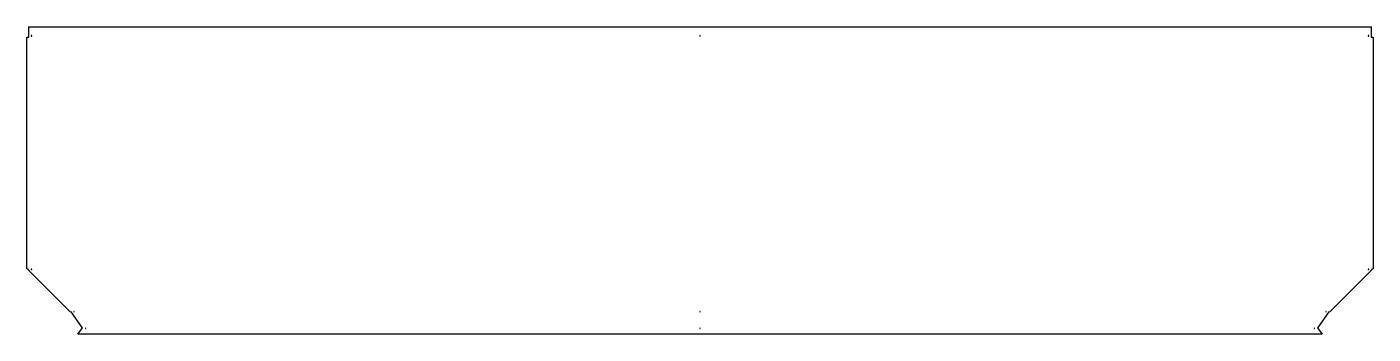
# Model space of a CAD drawing. Header units: millimetres. Extents: x 20 to 2357, y 16 to 550.
import ezdxf

# ---------------------------------------------------------------- set-up
doc = ezdxf.new("R2010")
doc.units = ezdxf.units.MM

msp = doc.modelspace()

# ---------------------------------------------------------------- linework, layer by layer
at = {"color": 7, "linetype": 'Continuous', "lineweight": 25}
for p, q in [((23.5, 532), (23.5, 549.9)), ((23.5, 549.9), (2353.3, 549.9)), ((2353.3, 549.9), (2353.3, 532)), ((20, 129.4), (20, 532)), ((20, 532), (23.5, 532)), ((28.3, 534.8), (27.5, 534.8)), ((27.5, 534.8), (27.5, 534)), ((27.5, 534), (28.3, 534)), ((28.3, 534), (28.3, 534.8)), ((1188, 534.8), (1188, 534)), ((1188.8, 534.8), (1188, 534.8)), ((1188, 534), (1188.8, 534)), ((1188.8, 534), (1188.8, 534.8)), ((2348.5, 534.8), (2348.5, 534)), ((2349.3, 534.8), (2348.5, 534.8)), ((2348.5, 534), (2349.3, 534)), ((2349.3, 534), (2349.3, 534.8)), ((2353.3, 532), (2356.8, 532)), ((2356.8, 532), (2356.8, 129.4)), ((21.2, 129.4), (20, 129.4)), ((21.2, 129.4), (22.2, 127.7)), ((94.6, 55.3), (22.2, 127.7)), ((28.3, 128.9), (27.5, 128.9)), ((27.5, 128.9), (27.5, 128.2)), ((27.5, 128.2), (28.3, 128.2)), ((28.3, 128.2), (28.3, 128.9)), ((2282.2, 55.3), (2354.6, 127.7)), ((2348.5, 128.9), (2348.5, 128.2)), ((2349.3, 128.9), (2348.5, 128.9)), ((2348.5, 128.2), (2349.3, 128.2)), ((2349.3, 128.2), (2349.3, 128.9)), ((2354.6, 127.7), (2355.6, 129.4)), ((2356.8, 129.4), (2355.6, 129.4)), ((94.6, 55.3), (96.2, 54.4)), ((96.2, 54.4), (115.5, 27.1)), ((102.1, 55.3), (101.3, 55.3)), ((101.3, 55.3), (101.3, 54.5)), ((101.3, 54.5), (102.1, 54.5)), ((102.1, 54.5), (102.1, 55.3)), ((1188, 55.3), (1188, 54.5)), ((1188.8, 55.3), (1188, 55.3)), ((1188, 54.5), (1188.8, 54.5)), ((1188.8, 54.5), (1188.8, 55.3)), ((2261.3, 27.1), (2280.6, 54.4)), ((2274.7, 55.3), (2274.7, 54.5)), ((2275.5, 55.3), (2274.7, 55.3)), ((2274.7, 54.5), (2275.5, 54.5)), ((2275.5, 54.5), (2275.5, 55.3)), ((2280.6, 54.4), (2282.2, 55.3)), ((108.4, 15.8), (114.5, 24.5)), ((114.6, 25.1), (114.5, 24.5)), ((122.2, 26.2), (121.4, 26.2)), ((121.4, 26.2), (121.4, 25.4)), ((121.4, 25.4), (122.2, 25.4)), ((122.2, 25.4), (122.2, 26.2)), ((1188.8, 26.2), (1188, 26.2)), ((1188, 26.2), (1188, 25.4)), ((1188, 25.4), (1188.8, 25.4)), ((1188.8, 25.4), (1188.8, 26.2)), ((2254.6, 26.2), (2254.6, 25.4)), ((2255.4, 26.2), (2254.6, 26.2)), ((2254.6, 25.4), (2255.4, 25.4)), ((2255.4, 25.4), (2255.4, 26.2)), ((2262.3, 24.5), (2262.2, 25.1)), ((2262.3, 24.5), (2268.4, 15.8)), ((2268.4, 15.8), (108.4, 15.8))]:
    msp.add_line(p, q, dxfattribs=at)
for points, knots in [([(115.5, 27.1), (115.5, 27.1), (115.6, 27), (115.6, 26.9), (115.7, 26.8), (115.8, 26.7), (115.8, 26.6), (115.8, 26.4), (115.8, 26.3), (115.8, 26.2), (115.7, 26.1), (115.7, 26), (115.6, 25.9), (115.5, 25.8), (115.3, 25.7), (115.1, 25.5), (114.8, 25.3), (114.7, 25.2), (114.6, 25.1)], [0, 0, 0, 0, 0.059792, 0.11469, 0.165105, 0.211564, 0.254743, 0.295477, 0.334762, 0.373701, 0.413428, 0.455013, 0.499391, 0.563858, 0.645953, 0.745927, 0.863915, 1, 1, 1, 1]), ([(2262.2, 25.1), (2262.1, 25.2), (2261.9, 25.4), (2261.6, 25.6), (2261.4, 25.8), (2261.2, 26), (2261, 26.2), (2261, 26.4), (2261, 26.6), (2261.1, 26.9), (2261.3, 27), (2261.3, 27.1)], [0, 0, 0, 0, 0.166738, 0.305612, 0.416843, 0.500871, 0.595811, 0.682329, 0.772068, 0.875592, 1, 1, 1, 1])]:
    msp.add_open_spline(points, degree=3, knots=knots, dxfattribs=at)

doc.saveas('drawing.dxf')
